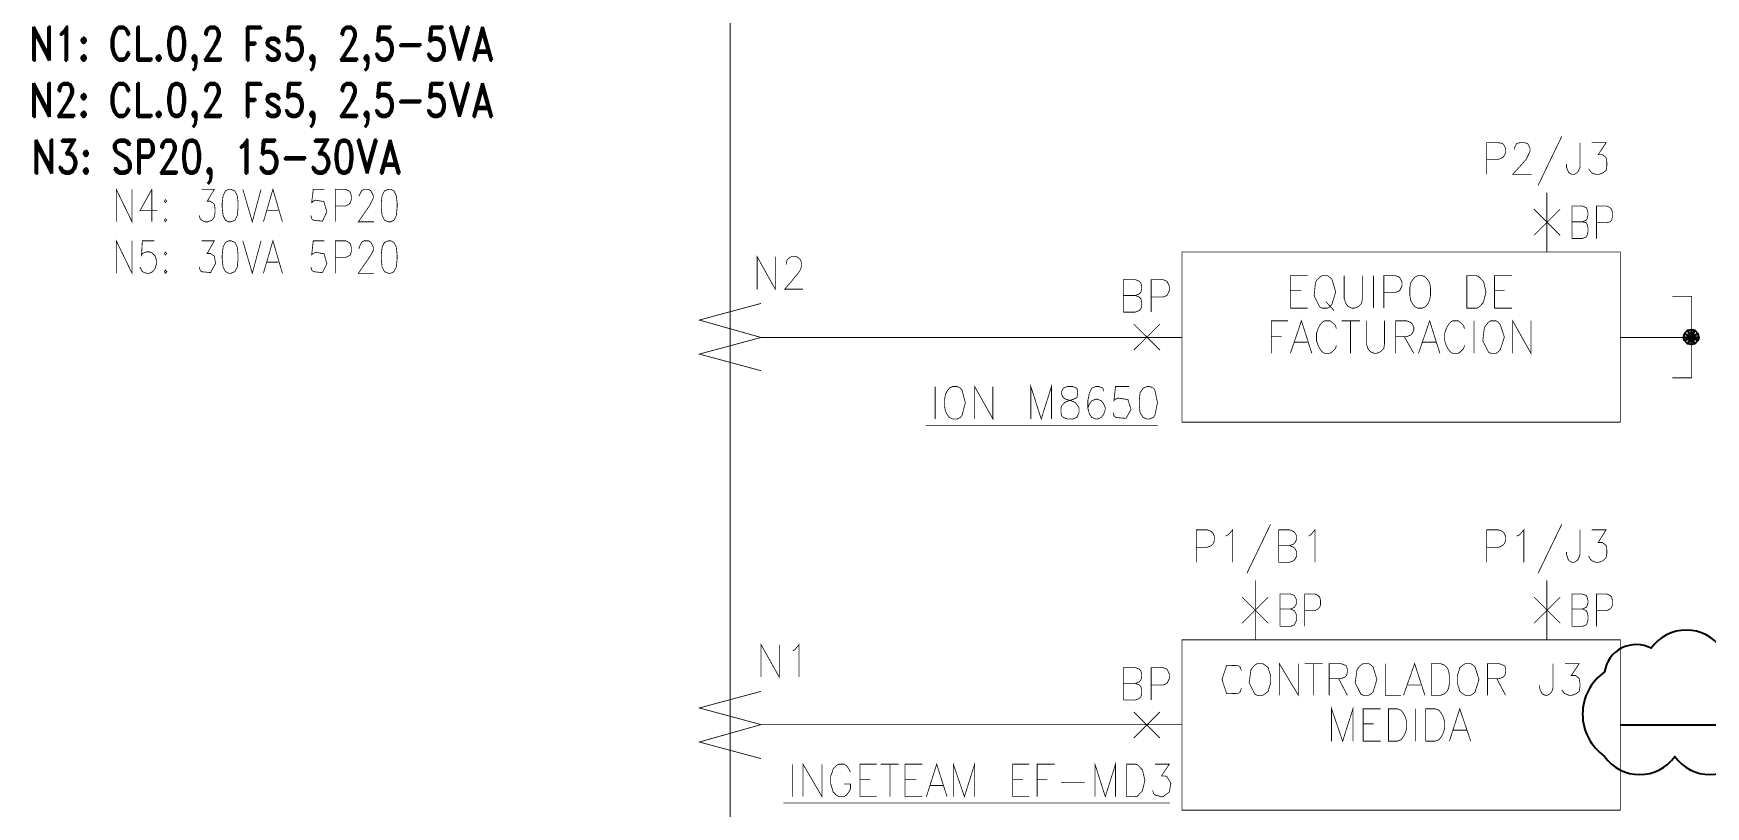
# Model space of a CAD drawing. Header units: millimetres. Extents: x -1355 to 3509, y -1443 to -567.
# Drawn here: x 2766.3 to 2861.5, y -735.7 to -691.7 of the extents above; entities that cross this region are included whole.
import ezdxf
from ezdxf.enums import TextEntityAlignment as Align

# ---------------------------------------------------------------- set-up
doc = ezdxf.new("R2010")
doc.units = ezdxf.units.MM
doc.layers.add('ACEP-E-TEXTOS', color=3, linetype='Continuous')
doc.styles.add('ROMAND', font='romand')

msp = doc.modelspace()

# ---------------------------------------------------------------- linework, layer by layer
at = {"color": 0, "const_width": 0.045}
for points in [[(2805.948, -608.397), (2805.948, -756.321)], [(2853.294, -697.536), (2851.942, -700.331)], [(2849.013, -699.701), (2849.013, -697.897), (2849.688, -697.897), (2849.915, -697.941), (2850.002, -698.032), (2850.094, -698.214), (2850.094, -698.484), (2850.002, -698.662), (2849.915, -698.753), (2849.688, -698.844), (2849.013, -698.844)], [(2850.591, -698.302), (2850.591, -698.214), (2850.726, -697.941), (2850.905, -697.897), (2851.175, -697.897), (2851.353, -697.941), (2851.488, -698.214), (2851.488, -698.393), (2851.267, -698.844), (2850.499, -699.701), (2851.58, -699.701)], [(2854.332, -697.897), (2854.332, -699.293), (2854.24, -699.519), (2854.148, -699.61), (2854.013, -699.701), (2853.877, -699.701), (2853.699, -699.61), (2853.65, -699.519), (2853.564, -699.293), (2853.564, -699.114)], [(2855.002, -697.897), (2855.818, -697.897), (2855.364, -698.575), (2855.591, -698.575), (2855.726, -698.662), (2855.818, -698.753), (2855.861, -699.023), (2855.861, -699.205), (2855.818, -699.475), (2855.634, -699.61), (2855.407, -699.701), (2855.229, -699.701), (2855.002, -699.61), (2854.915, -699.519), (2854.823, -699.384)], [(2770.996, -702.398), (2770.996, -700.55), (2771.894, -702.398), (2771.894, -700.55)], [(2773.023, -700.55), (2772.348, -701.767), (2773.337, -701.767)], [(2773.023, -700.55), (2773.023, -702.398)], [(2775.861, -700.55), (2776.58, -700.55), (2776.175, -701.227), (2776.353, -701.227), (2776.488, -701.316), (2776.58, -701.406), (2776.623, -701.676), (2776.623, -701.858), (2776.58, -702.128), (2776.445, -702.307), (2776.218, -702.398), (2776.04, -702.398), (2775.861, -702.307), (2775.769, -702.219), (2775.726, -702.037)], [(2778.202, -700.55), (2778.742, -702.398), (2779.24, -700.55)], [(2779.375, -702.398), (2779.915, -700.55), (2780.456, -702.398)], [(2782.84, -700.55), (2782.213, -700.55), (2782.121, -701.316), (2782.213, -701.227), (2782.321, -701.166), (2782.818, -701.248), (2782.986, -701.831), (2782.737, -702.362), (2782.223, -702.31), (2782.121, -702.219), (2782.077, -702.037)], [(2783.472, -702.398), (2783.472, -700.55), (2784.056, -700.55), (2784.24, -700.641), (2784.326, -700.732), (2784.375, -700.911), (2784.375, -701.136), (2784.326, -701.316), (2784.24, -701.406), (2784.056, -701.497), (2783.472, -701.497)], [(2784.823, -700.958), (2784.823, -700.911), (2784.915, -700.732), (2784.959, -700.641), (2785.094, -700.55), (2785.364, -700.55), (2785.499, -700.641), (2785.542, -700.732), (2785.634, -700.911), (2785.634, -701.045), (2785.407, -701.497), (2784.78, -702.398), (2785.677, -702.398)], [(2852.44, -704.114), (2852.44, -700.736)], [(2853.877, -703.349), (2853.877, -701.501), (2854.461, -701.501), (2854.688, -701.592), (2854.732, -701.681), (2854.78, -701.862), (2854.78, -702.041), (2854.732, -702.222), (2854.688, -702.31), (2854.461, -702.402), (2853.877, -702.402)], [(2855.272, -703.349), (2855.272, -701.501), (2855.861, -701.501), (2856.04, -701.592), (2856.132, -701.681), (2856.175, -701.862), (2856.175, -702.131), (2856.132, -702.31), (2856.04, -702.402), (2855.861, -702.445), (2855.272, -702.445)], [(2779.596, -701.767), (2780.229, -701.767)], [(2851.715, -703.167), (2853.202, -701.681)], [(2853.202, -703.167), (2851.715, -701.681)], [(2854.461, -702.402), (2854.688, -702.445), (2854.732, -702.536), (2854.78, -702.718), (2854.78, -702.988), (2854.732, -703.167), (2854.688, -703.258), (2854.461, -703.349), (2853.877, -703.349)], [(2770.996, -705.324), (2770.996, -703.479), (2771.894, -705.324), (2771.894, -703.479)], [(2773.159, -703.479), (2772.483, -703.479), (2772.434, -704.29), (2772.483, -704.198), (2772.705, -704.11), (2772.888, -704.11), (2773.067, -704.198), (2773.202, -704.336), (2773.294, -704.605), (2773.294, -704.785), (2773.202, -705.055), (2773.067, -705.236), (2772.888, -705.324), (2772.705, -705.324), (2772.483, -705.236), (2772.434, -705.145), (2772.348, -704.966)], [(2775.861, -703.479), (2776.58, -703.479), (2776.175, -704.198), (2776.353, -704.198), (2776.488, -704.29), (2776.58, -704.336), (2776.623, -704.605), (2776.65, -704.764), (2776.364, -705.286), (2775.85, -705.239), (2775.769, -705.145), (2775.726, -704.966)], [(2778.202, -703.479), (2778.742, -705.324), (2779.24, -703.479)], [(2779.375, -705.324), (2779.915, -703.479), (2780.456, -705.324)], [(2782.84, -703.479), (2782.213, -703.479), (2782.121, -704.29), (2782.213, -704.198), (2782.332, -704.136), (2782.829, -704.216), (2782.986, -704.782), (2782.732, -705.292), (2782.223, -705.236), (2782.121, -705.145), (2782.077, -704.966)], [(2783.472, -705.324), (2783.472, -703.479), (2784.056, -703.479), (2784.24, -703.568), (2784.326, -703.659), (2784.375, -703.841), (2784.375, -704.11), (2784.326, -704.29), (2784.24, -704.336), (2784.056, -704.424), (2783.472, -704.424)], [(2784.823, -703.929), (2784.823, -703.841), (2784.915, -703.659), (2784.959, -703.568), (2785.094, -703.479), (2785.364, -703.479), (2785.499, -703.568), (2785.542, -703.659), (2785.634, -703.841), (2785.634, -704.019), (2785.542, -704.198), (2785.407, -704.424), (2784.78, -705.324), (2785.677, -705.324)], [(2807.483, -706.231), (2807.483, -704.384), (2808.515, -706.231), (2808.515, -704.384)], [(2809.148, -704.836), (2809.148, -704.745), (2809.191, -704.563), (2809.283, -704.475), (2809.418, -704.384), (2809.732, -704.384), (2809.867, -704.475), (2809.959, -704.563), (2810.002, -704.745), (2810.002, -704.924), (2809.959, -705.105), (2809.78, -705.375), (2809.056, -706.231), (2810.094, -706.231)], [(2779.596, -704.694), (2780.229, -704.694)], [(2828.337, -707.536), (2828.337, -705.689), (2829.013, -705.689), (2829.24, -705.78), (2829.326, -705.871), (2829.375, -706.05), (2829.375, -706.231), (2829.326, -706.41), (2829.24, -706.501), (2829.013, -706.592), (2828.337, -706.592)], [(2829.915, -707.536), (2829.915, -705.689), (2830.591, -705.689), (2830.813, -705.78), (2830.861, -705.871), (2830.948, -706.05), (2830.948, -706.32), (2830.861, -706.501), (2830.813, -706.592), (2830.591, -706.681), (2829.915, -706.681)], [(2837.84, -707.311), (2837.84, -705.467), (2838.834, -705.467)], [(2837.84, -706.32), (2838.472, -706.32)], [(2840.905, -705.467), (2840.905, -706.771), (2840.996, -707.041), (2841.132, -707.222), (2841.353, -707.311), (2841.488, -707.311), (2841.715, -707.222), (2841.894, -707.041), (2841.942, -706.771), (2841.942, -705.467)], [(2842.575, -705.467), (2842.575, -707.311)], [(2843.159, -707.311), (2843.159, -705.467), (2843.834, -705.467), (2844.061, -705.554), (2844.105, -705.645), (2844.196, -705.824), (2844.196, -706.05), (2844.061, -706.32), (2843.834, -706.41), (2843.159, -706.41)], [(2849.461, -707.311), (2849.461, -705.467), (2850.456, -705.467)], [(2849.461, -706.32), (2850.05, -706.32)], [(2807.705, -710.871), (2804.191, -709.924), (2807.705, -708.979), (2804.191, -707.988), (2807.705, -707.041)], [(2829.013, -706.592), (2829.24, -706.681), (2829.326, -706.771), (2829.375, -706.95), (2829.375, -707.222), (2829.326, -707.357), (2829.24, -707.445), (2829.013, -707.536), (2828.337, -707.536)], [(2837.84, -707.311), (2838.834, -707.311)], [(2839.867, -706.95), (2840.321, -707.445)], [(2849.461, -707.311), (2850.456, -707.311)], [(2859.596, -706.636), (2860.683, -706.636), (2860.683, -711.276), (2859.596, -711.276)], [(2828.926, -709.698), (2830.413, -708.214)], [(2830.413, -709.698), (2828.926, -708.214)], [(2836.759, -709.88), (2836.759, -708.032), (2837.705, -708.032)], [(2837.84, -709.88), (2838.472, -708.032), (2839.061, -709.88)], [(2840.456, -708.484), (2840.413, -708.302), (2840.229, -708.123), (2840.094, -708.032), (2839.78, -708.032), (2839.645, -708.123), (2839.51, -708.302), (2839.418, -708.484), (2839.326, -708.753), (2839.326, -709.158), (2839.418, -709.428), (2839.51, -709.61), (2839.645, -709.789), (2839.78, -709.88), (2840.094, -709.88), (2840.229, -709.789), (2840.413, -709.61), (2840.456, -709.428)], [(2840.769, -708.032), (2841.807, -708.032)], [(2841.267, -708.032), (2841.267, -709.88)], [(2842.169, -708.032), (2842.169, -709.34), (2842.256, -709.61), (2842.391, -709.789), (2842.618, -709.88), (2842.753, -709.88), (2842.975, -709.789), (2843.159, -709.61), (2843.202, -709.34), (2843.202, -708.032)], [(2843.834, -709.88), (2843.834, -708.032), (2844.461, -708.032), (2844.688, -708.123), (2844.78, -708.214), (2844.867, -708.393), (2844.867, -708.571), (2844.78, -708.753), (2844.688, -708.845), (2844.461, -708.932), (2843.834, -708.932)], [(2845.137, -709.88), (2845.769, -708.032), (2846.353, -709.88)], [(2847.753, -708.484), (2847.705, -708.302), (2847.526, -708.123), (2847.391, -708.032), (2847.077, -708.032), (2846.942, -708.123), (2846.807, -708.302), (2846.715, -708.484), (2846.623, -708.753), (2846.623, -709.158), (2846.715, -709.428), (2846.807, -709.61), (2846.942, -709.789), (2847.077, -709.88), (2847.391, -709.88), (2847.526, -709.789), (2847.705, -709.61), (2847.753, -709.428)], [(2848.294, -708.032), (2848.294, -709.88)], [(2850.499, -709.88), (2850.499, -708.032), (2851.537, -709.88), (2851.537, -708.032)], [(2807.705, -708.979), (2831.672, -708.979)], [(2836.759, -708.932), (2837.348, -708.932)], [(2844.326, -708.932), (2844.867, -709.88)], [(2856.623, -708.979), (2860.683, -708.979)], [(2838.067, -709.249), (2838.834, -709.249)], [(2845.364, -709.249), (2846.132, -709.249)], [(2817.618, -711.771), (2817.618, -713.619)], [(2819.867, -713.619), (2819.867, -711.771), (2820.905, -713.619), (2820.905, -711.771)], [(2823.067, -713.619), (2823.067, -711.771), (2823.656, -713.619), (2824.24, -711.771), (2824.24, -713.619)], [(2827.213, -712.041), (2827.169, -711.862), (2826.942, -711.771), (2826.764, -711.771), (2826.537, -711.862), (2826.402, -712.131), (2826.31, -712.581), (2826.31, -712.988), (2826.402, -713.349), (2826.537, -713.528), (2826.764, -713.619), (2826.85, -713.619), (2827.077, -713.528), (2827.213, -713.349), (2827.305, -713.076), (2827.305, -712.988), (2827.213, -712.762), (2827.077, -712.581), (2826.85, -712.492), (2826.764, -712.492), (2826.537, -712.581), (2826.402, -712.762), (2826.31, -712.988)], [(2828.656, -711.771), (2827.888, -711.771), (2827.796, -712.581), (2827.888, -712.492), (2828.029, -712.428), (2828.591, -712.51), (2828.769, -713.076), (2828.483, -713.583), (2827.921, -713.534), (2827.796, -713.437), (2827.753, -713.258)], [(2817.077, -713.979), (2830.277, -713.979)], [(2836.715, -719.61), (2835.364, -722.402)], [(2853.294, -719.61), (2851.942, -722.402)], [(2832.483, -721.771), (2832.483, -719.924), (2833.11, -719.924), (2833.337, -720.015), (2833.429, -720.106), (2833.515, -720.285), (2833.515, -720.554), (2833.429, -720.736), (2833.337, -720.824), (2833.11, -720.915), (2832.483, -720.915)], [(2834.148, -720.285), (2834.326, -720.194), (2834.553, -719.924), (2834.553, -721.771)], [(2837.169, -721.771), (2837.169, -719.924), (2837.796, -719.924), (2838.023, -720.015), (2838.11, -720.106), (2838.202, -720.285), (2838.202, -720.463), (2838.11, -720.645), (2838.023, -720.736), (2837.796, -720.824), (2837.169, -720.824)], [(2838.877, -720.285), (2839.013, -720.194), (2839.24, -719.924), (2839.24, -721.771)], [(2849.013, -721.771), (2849.013, -719.924), (2849.688, -719.924), (2849.915, -720.015), (2850.002, -720.106), (2850.094, -720.285), (2850.094, -720.554), (2850.002, -720.736), (2849.915, -720.824), (2849.688, -720.915), (2849.013, -720.915)], [(2850.726, -720.285), (2850.905, -720.194), (2851.132, -719.924), (2851.132, -721.771)], [(2854.332, -719.924), (2854.332, -721.32), (2854.24, -721.59), (2854.148, -721.681), (2854.013, -721.771), (2853.877, -721.771), (2853.699, -721.681), (2853.65, -721.59), (2853.564, -721.32), (2853.564, -721.185)], [(2855.002, -719.924), (2855.818, -719.924), (2855.364, -720.645), (2855.591, -720.645), (2855.726, -720.736), (2855.818, -720.824), (2855.861, -721.094), (2855.861, -721.276), (2855.818, -721.502), (2855.634, -721.681), (2855.407, -721.771), (2855.229, -721.771), (2855.002, -721.681), (2854.915, -721.59), (2854.823, -721.411)], [(2837.796, -720.824), (2838.023, -720.915), (2838.11, -721.006), (2838.202, -721.185), (2838.202, -721.411), (2838.11, -721.59), (2838.023, -721.681), (2837.796, -721.771), (2837.169, -721.771)], [(2835.861, -726.185), (2835.861, -722.807)], [(2852.44, -726.185), (2852.44, -722.807)], [(2835.094, -725.241), (2836.58, -723.754)], [(2836.58, -725.241), (2835.094, -723.754)], [(2837.256, -725.42), (2837.256, -723.572), (2837.84, -723.572), (2838.067, -723.663), (2838.202, -723.932), (2838.202, -724.114), (2838.11, -724.249), (2838.067, -724.337), (2837.84, -724.428), (2837.256, -724.428)], [(2837.84, -724.428), (2838.067, -724.519), (2838.202, -724.789), (2838.202, -725.059), (2838.067, -725.329), (2837.84, -725.42), (2837.256, -725.42)], [(2838.656, -725.42), (2838.656, -723.572), (2839.24, -723.572), (2839.418, -723.663), (2839.51, -723.754), (2839.553, -723.932), (2839.553, -724.203), (2839.51, -724.337), (2839.418, -724.428), (2839.24, -724.519), (2838.656, -724.519)], [(2851.715, -725.241), (2853.202, -723.754)], [(2853.202, -725.241), (2851.715, -723.754)], [(2853.877, -725.42), (2853.877, -723.572), (2854.461, -723.572), (2854.688, -723.663), (2854.732, -723.754), (2854.78, -723.932), (2854.78, -724.114), (2854.732, -724.249), (2854.688, -724.337), (2854.461, -724.428), (2853.877, -724.428)], [(2854.461, -724.428), (2854.688, -724.519), (2854.732, -724.61), (2854.78, -724.789), (2854.78, -725.059), (2854.732, -725.241), (2854.688, -725.329), (2854.461, -725.42), (2853.877, -725.42)], [(2855.272, -725.42), (2855.272, -723.572), (2855.861, -723.572), (2856.04, -723.663), (2856.132, -723.754), (2856.175, -723.932), (2856.175, -724.203), (2856.132, -724.337), (2856.04, -724.428), (2855.861, -724.519), (2855.272, -724.519)], [(2807.705, -728.303), (2807.705, -726.455), (2808.742, -728.303), (2808.742, -726.455)], [(2809.51, -726.816), (2809.645, -726.728), (2809.867, -726.455), (2809.867, -728.303)], [(2828.337, -729.61), (2828.337, -727.763), (2829.013, -727.763), (2829.24, -727.851), (2829.326, -727.942), (2829.375, -728.123), (2829.375, -728.303), (2829.326, -728.484), (2829.24, -728.572), (2829.013, -728.663), (2828.337, -728.663)], [(2829.915, -729.61), (2829.915, -727.763), (2830.591, -727.763), (2830.813, -727.851), (2830.861, -727.942), (2830.948, -728.123), (2830.948, -728.394), (2830.861, -728.572), (2830.813, -728.663), (2830.591, -728.754), (2829.915, -728.754)], [(2835.05, -727.942), (2835.002, -727.763), (2834.872, -727.651), (2834.213, -727.631), (2833.948, -728.44), (2834.213, -729.249), (2834.872, -729.229), (2835.002, -729.115), (2835.05, -728.932)], [(2837.213, -729.337), (2837.213, -727.537), (2838.294, -729.337), (2838.294, -727.537)], [(2838.656, -727.537), (2839.688, -727.537)], [(2839.148, -727.537), (2839.148, -729.337)], [(2840.05, -729.337), (2840.05, -727.537), (2840.726, -727.537), (2840.948, -727.628), (2841.04, -727.672), (2841.083, -727.854), (2841.083, -728.032), (2841.04, -728.211), (2840.948, -728.303), (2840.726, -728.394), (2840.05, -728.394)], [(2843.245, -727.537), (2843.245, -729.337), (2844.148, -729.337)], [(2844.283, -729.337), (2844.915, -727.537), (2845.499, -729.337)], [(2849.061, -729.337), (2849.061, -727.537), (2849.732, -727.537), (2849.959, -727.628), (2850.05, -727.672), (2850.094, -727.854), (2850.094, -728.032), (2850.05, -728.211), (2849.959, -728.303), (2849.732, -728.394), (2849.061, -728.394)], [(2852.796, -727.537), (2852.796, -728.932), (2852.71, -729.158), (2852.618, -729.249), (2852.483, -729.337), (2852.348, -729.337), (2852.169, -729.249), (2852.121, -729.158), (2852.029, -728.932), (2852.029, -728.754)], [(2853.472, -727.537), (2854.283, -727.537), (2853.834, -728.211), (2854.061, -728.211), (2854.196, -728.303), (2854.283, -728.394), (2854.332, -728.663), (2854.332, -728.842), (2854.283, -729.115), (2854.105, -729.249), (2853.877, -729.337), (2853.699, -729.337), (2853.472, -729.249), (2853.38, -729.158), (2853.294, -729.023)], [(2807.705, -732.942), (2804.191, -731.997), (2807.705, -731.006), (2804.191, -730.059), (2807.705, -729.115)], [(2829.013, -728.663), (2829.24, -728.754), (2829.326, -728.842), (2829.375, -729.023), (2829.375, -729.249), (2829.326, -729.429), (2829.24, -729.52), (2829.013, -729.61), (2828.337, -729.61)], [(2840.591, -728.394), (2841.083, -729.337)], [(2844.51, -728.754), (2845.272, -728.754)], [(2849.596, -728.394), (2850.094, -729.337)], [(2840.186, -731.951), (2840.186, -730.106), (2840.818, -731.951), (2841.402, -730.106), (2841.402, -731.951)], [(2841.986, -731.951), (2841.986, -730.106), (2842.975, -730.106)], [(2844.959, -730.106), (2844.959, -731.951)], [(2846.894, -731.951), (2847.483, -730.106), (2848.11, -731.951)], [(2807.705, -731.006), (2831.672, -731.006)], [(2828.926, -731.772), (2830.413, -730.285)], [(2830.413, -731.772), (2828.926, -730.285)], [(2841.986, -730.96), (2842.575, -730.96)], [(2841.986, -731.951), (2842.975, -731.951)], [(2847.121, -731.32), (2847.888, -731.32)], [(2809.51, -733.258), (2809.51, -735.103)], [(2810.094, -735.103), (2810.094, -733.258), (2811.175, -735.103), (2811.175, -733.258)], [(2812.796, -733.708), (2812.705, -733.528), (2812.569, -733.347), (2812.434, -733.258), (2812.121, -733.258), (2811.986, -733.347), (2811.807, -733.528), (2811.759, -733.708), (2811.672, -733.934), (2811.672, -734.384), (2811.759, -734.654), (2811.807, -734.834), (2811.986, -735.015), (2812.121, -735.103), (2812.434, -735.103), (2812.569, -735.015), (2812.705, -734.834), (2812.796, -734.654), (2812.796, -734.384), (2812.434, -734.384)], [(2813.337, -735.103), (2813.337, -733.258), (2814.283, -733.258)], [(2814.51, -733.258), (2815.542, -733.258)], [(2815.05, -733.258), (2815.05, -735.103)], [(2815.905, -735.103), (2815.905, -733.258), (2816.894, -733.258)], [(2817.121, -735.103), (2817.705, -733.258), (2818.294, -735.103)], [(2818.65, -735.103), (2818.65, -733.258), (2819.283, -735.103), (2819.867, -733.258), (2819.867, -735.103)], [(2822.034, -735.103), (2822.034, -733.258), (2822.975, -733.258)], [(2823.429, -735.103), (2823.429, -733.258), (2824.418, -733.258)], [(2826.715, -735.103), (2826.715, -733.258), (2827.305, -735.103), (2827.888, -733.258), (2827.888, -735.103)], [(2830.142, -733.258), (2830.948, -733.258), (2830.499, -733.934), (2830.726, -733.934), (2830.829, -733.989), (2831.04, -734.355), (2830.948, -734.84), (2830.575, -735.121), (2830.142, -735.012), (2830.05, -734.924), (2830.002, -734.745)], [(2813.337, -734.115), (2813.921, -734.115)], [(2815.905, -734.115), (2816.537, -734.115)], [(2817.348, -734.472), (2818.067, -734.472)], [(2822.034, -734.115), (2822.618, -734.115)], [(2823.429, -734.115), (2824.013, -734.115)], [(2824.78, -734.294), (2826.132, -734.294)], [(2808.969, -735.464), (2830.996, -735.464)], [(2813.337, -735.103), (2814.283, -735.103)], [(2815.905, -735.103), (2816.894, -735.103)], [(2822.034, -735.103), (2822.975, -735.103)]]:
    msp.add_lwpolyline(points, dxfattribs=at)
for points in [[(2777.391, -700.55), (2777.213, -700.641), (2777.077, -700.911), (2777.029, -701.316), (2777.029, -701.588), (2777.077, -702.037), (2777.213, -702.307), (2777.391, -702.398), (2777.526, -702.398), (2777.753, -702.307), (2777.888, -702.037), (2777.932, -701.588), (2777.932, -701.316), (2777.888, -700.911), (2777.753, -700.641), (2777.526, -700.55), (2777.391, -700.55)], [(2786.488, -700.55), (2786.267, -700.641), (2786.132, -700.911), (2786.083, -701.316), (2786.083, -701.588), (2786.132, -702.037), (2786.267, -702.307), (2786.488, -702.398), (2786.623, -702.398), (2786.807, -702.307), (2786.942, -702.037), (2786.986, -701.588), (2786.986, -701.316), (2786.942, -700.911), (2786.807, -700.641), (2786.623, -700.55), (2786.488, -700.55)], [(2773.786, -701.136), (2773.742, -701.227), (2773.786, -701.316), (2773.877, -701.227), (2773.786, -701.136)], [(2773.786, -702.219), (2773.742, -702.307), (2773.786, -702.398), (2773.877, -702.307), (2773.786, -702.219)], [(2777.391, -703.479), (2777.213, -703.568), (2777.077, -703.841), (2777.029, -704.29), (2777.029, -704.515), (2777.077, -704.966), (2777.213, -705.236), (2777.391, -705.324), (2777.526, -705.324), (2777.753, -705.236), (2777.888, -704.966), (2777.932, -704.515), (2777.932, -704.29), (2777.888, -703.841), (2777.753, -703.568), (2777.526, -703.479), (2777.391, -703.479)], [(2786.488, -703.479), (2786.267, -703.568), (2786.132, -703.841), (2786.083, -704.29), (2786.083, -704.515), (2786.132, -704.966), (2786.267, -705.236), (2786.488, -705.324), (2786.623, -705.324), (2786.807, -705.236), (2786.942, -704.966), (2786.986, -704.515), (2786.986, -704.29), (2786.942, -703.841), (2786.807, -703.568), (2786.623, -703.479), (2786.488, -703.479)], [(2773.786, -704.11), (2773.742, -704.198), (2773.786, -704.29), (2773.877, -704.198), (2773.786, -704.11)], [(2831.672, -713.797), (2831.672, -704.114), (2856.623, -704.114), (2856.623, -713.797), (2831.672, -713.797)], [(2773.786, -705.145), (2773.742, -705.236), (2773.786, -705.324), (2773.877, -705.236), (2773.786, -705.145)], [(2839.645, -705.467), (2839.51, -705.554), (2839.326, -705.736), (2839.267, -705.862), (2839.196, -706.604), (2839.51, -707.241), (2839.645, -707.311), (2839.959, -707.311), (2840.094, -707.222), (2840.202, -707.105), (2840.423, -706.384), (2840.207, -705.671), (2840.094, -705.554), (2839.959, -705.467), (2839.645, -705.467)], [(2845.094, -705.467), (2844.915, -705.554), (2844.78, -705.736), (2844.688, -705.871), (2844.645, -706.141), (2844.645, -706.592), (2844.688, -706.862), (2844.78, -707.041), (2844.915, -707.222), (2845.094, -707.311), (2845.364, -707.311), (2845.548, -707.222), (2845.683, -707.041), (2845.769, -706.862), (2845.818, -706.592), (2845.818, -706.141), (2845.769, -705.871), (2845.683, -705.736), (2845.548, -705.554), (2845.364, -705.467), (2845.094, -705.467)], [(2847.888, -707.311), (2847.888, -705.467), (2848.429, -705.467), (2848.542, -705.492), (2848.845, -705.801), (2848.975, -706.39), (2848.834, -706.979), (2848.542, -707.287), (2848.429, -707.311), (2847.888, -707.311)], [(2849.24, -708.032), (2849.105, -708.123), (2848.969, -708.302), (2848.883, -708.428), (2848.796, -709.17), (2849.115, -709.807), (2849.24, -709.88), (2849.553, -709.88), (2849.688, -709.789), (2849.796, -709.657), (2850.023, -708.956), (2849.796, -708.258), (2849.688, -708.123), (2849.553, -708.032), (2849.24, -708.032)], [(2818.607, -711.771), (2818.429, -711.862), (2818.294, -712.041), (2818.202, -712.223), (2818.159, -712.492), (2818.159, -712.897), (2818.202, -713.167), (2818.294, -713.349), (2818.429, -713.528), (2818.607, -713.619), (2818.877, -713.619), (2819.056, -713.528), (2819.148, -713.413), (2819.337, -712.695), (2819.148, -711.979), (2819.056, -711.862), (2818.877, -711.771), (2818.607, -711.771)], [(2825.142, -711.771), (2824.915, -711.862), (2824.823, -712.041), (2824.823, -712.223), (2824.915, -712.402), (2825.05, -712.492), (2825.364, -712.581), (2825.591, -712.671), (2825.726, -712.853), (2825.813, -712.988), (2825.813, -713.258), (2825.683, -713.528), (2825.456, -713.619), (2825.142, -713.619), (2824.915, -713.528), (2824.823, -713.437), (2824.78, -713.258), (2824.78, -712.988), (2824.823, -712.853), (2825.002, -712.671), (2825.229, -712.581), (2825.499, -712.492), (2825.683, -712.402), (2825.726, -712.223), (2825.726, -712.041), (2825.683, -711.862), (2825.456, -711.771), (2825.142, -711.771)], [(2829.688, -711.771), (2829.461, -711.862), (2829.283, -712.131), (2829.24, -712.581), (2829.24, -712.853), (2829.283, -713.258), (2829.461, -713.528), (2829.688, -713.619), (2829.823, -713.619), (2830.05, -713.528), (2830.126, -713.413), (2830.277, -712.695), (2830.126, -711.976), (2830.05, -711.862), (2829.823, -711.771), (2829.688, -711.771)], [(2831.672, -735.872), (2831.672, -726.185), (2856.623, -726.185), (2856.623, -735.872), (2831.672, -735.872)], [(2835.948, -727.537), (2835.818, -727.628), (2835.683, -727.763), (2835.596, -727.886), (2835.494, -728.631), (2835.818, -729.27), (2835.948, -729.337), (2836.267, -729.337), (2836.402, -729.249), (2836.58, -729.115), (2836.623, -728.932), (2836.715, -728.663), (2836.715, -728.211), (2836.623, -727.942), (2836.58, -727.763), (2836.402, -727.628), (2836.267, -727.537), (2835.948, -727.537)], [(2841.986, -727.537), (2841.85, -727.628), (2841.715, -727.763), (2841.634, -727.886), (2841.532, -728.631), (2841.856, -729.27), (2841.986, -729.337), (2842.305, -729.337), (2842.44, -729.249), (2842.548, -729.158), (2842.769, -728.44), (2842.548, -727.722), (2842.44, -727.628), (2842.305, -727.537), (2841.986, -727.537)], [(2845.861, -729.337), (2845.861, -727.537), (2846.402, -727.537), (2846.623, -727.628), (2846.759, -727.763), (2846.85, -727.942), (2846.894, -728.211), (2846.894, -728.663), (2846.85, -728.932), (2846.759, -729.115), (2846.623, -729.249), (2846.402, -729.337), (2845.861, -729.337)], [(2847.796, -727.537), (2847.661, -727.628), (2847.483, -727.763), (2847.44, -727.942), (2847.348, -728.211), (2847.348, -728.663), (2847.44, -728.932), (2847.483, -729.115), (2847.661, -729.249), (2847.796, -729.337), (2848.11, -729.337), (2848.245, -729.249), (2848.353, -729.158), (2848.58, -728.44), (2848.353, -727.722), (2848.245, -727.628), (2848.11, -727.537), (2847.796, -727.537)], [(2843.429, -731.951), (2843.429, -730.106), (2843.926, -730.106), (2844.148, -730.194), (2844.283, -730.376), (2844.375, -730.555), (2844.461, -730.824), (2844.461, -731.232), (2844.375, -731.502), (2844.283, -731.681), (2844.148, -731.863), (2843.926, -731.951), (2843.429, -731.951)], [(2845.548, -731.951), (2845.548, -730.106), (2846.083, -730.106), (2846.31, -730.194), (2846.445, -730.376), (2846.537, -730.555), (2846.623, -730.824), (2846.623, -731.232), (2846.537, -731.502), (2846.445, -731.681), (2846.31, -731.863), (2846.083, -731.951), (2845.548, -731.951)], [(2828.521, -735.103), (2828.521, -733.258), (2829.013, -733.258), (2829.132, -733.285), (2829.423, -733.592), (2829.559, -734.183), (2829.418, -734.772), (2829.126, -735.08), (2829.013, -735.103), (2828.521, -735.103)]]:
    msp.add_lwpolyline(points, close=True, dxfattribs=at)
at = {"color": 0}
for points in [[(2860.229, -708.979), (2860.272, -708.753), (2860.683, -708.979)], [(2860.272, -709.158), (2860.229, -708.979), (2860.683, -708.979)], [(2860.272, -708.753), (2860.456, -708.571), (2860.683, -708.979)], [(2860.456, -709.34), (2860.272, -709.158), (2860.683, -708.979)], [(2860.456, -708.571), (2860.683, -708.528), (2860.683, -708.979)], [(2860.683, -709.384), (2860.456, -709.34), (2860.683, -708.979)], [(2860.683, -708.528), (2860.861, -708.571), (2860.683, -708.979)], [(2860.861, -708.571), (2861.04, -708.753), (2860.683, -708.979)], [(2861.04, -708.753), (2861.088, -708.979), (2860.683, -708.979)], [(2861.088, -708.979), (2861.04, -709.158), (2860.683, -708.979)], [(2861.04, -709.158), (2860.861, -709.34), (2860.683, -708.979)], [(2860.861, -709.34), (2860.683, -709.384), (2860.683, -708.979)]]:
    msp.add_lwpolyline(points, close=True, dxfattribs=at)
at = {"color": 1}
msp.add_lwpolyline([(2862.386, -726.666, 0.520567), (2858.386, -726.666, 0.520567), (2855.729, -728.009, 0.520567), (2855.729, -732.812, 0.520567), (2859.729, -732.812, 0.520567), (2863.729, -732.812, 0.520567)], format="xyb", dxfattribs=at)
at = {"color": 0, "linetype": 'ByBlock'}
msp.add_lwpolyline([(2856.623, -731.028), (2959.856, -731.028)], dxfattribs=at)

# ---------------------------------------------------------------- texts
at = {"layer": 'ACEP-E-TEXTOS', "color": 7, "style": 'ROMAND', "width": 0.8}
for s, p in [('N1: CL.0,2 Fs5, 2,5-5VA', (2779.266, -693.214)), ('N2: CL.0,2 Fs5, 2,5-5VA', (2779.266, -696.421)), ('N3: SP20, 15-30VA', (2776.699, -699.648))]:
    msp.add_text(s, height=1.91753, dxfattribs=at).set_placement(p, align=Align.CENTER)

doc.saveas('drawing.dxf')
